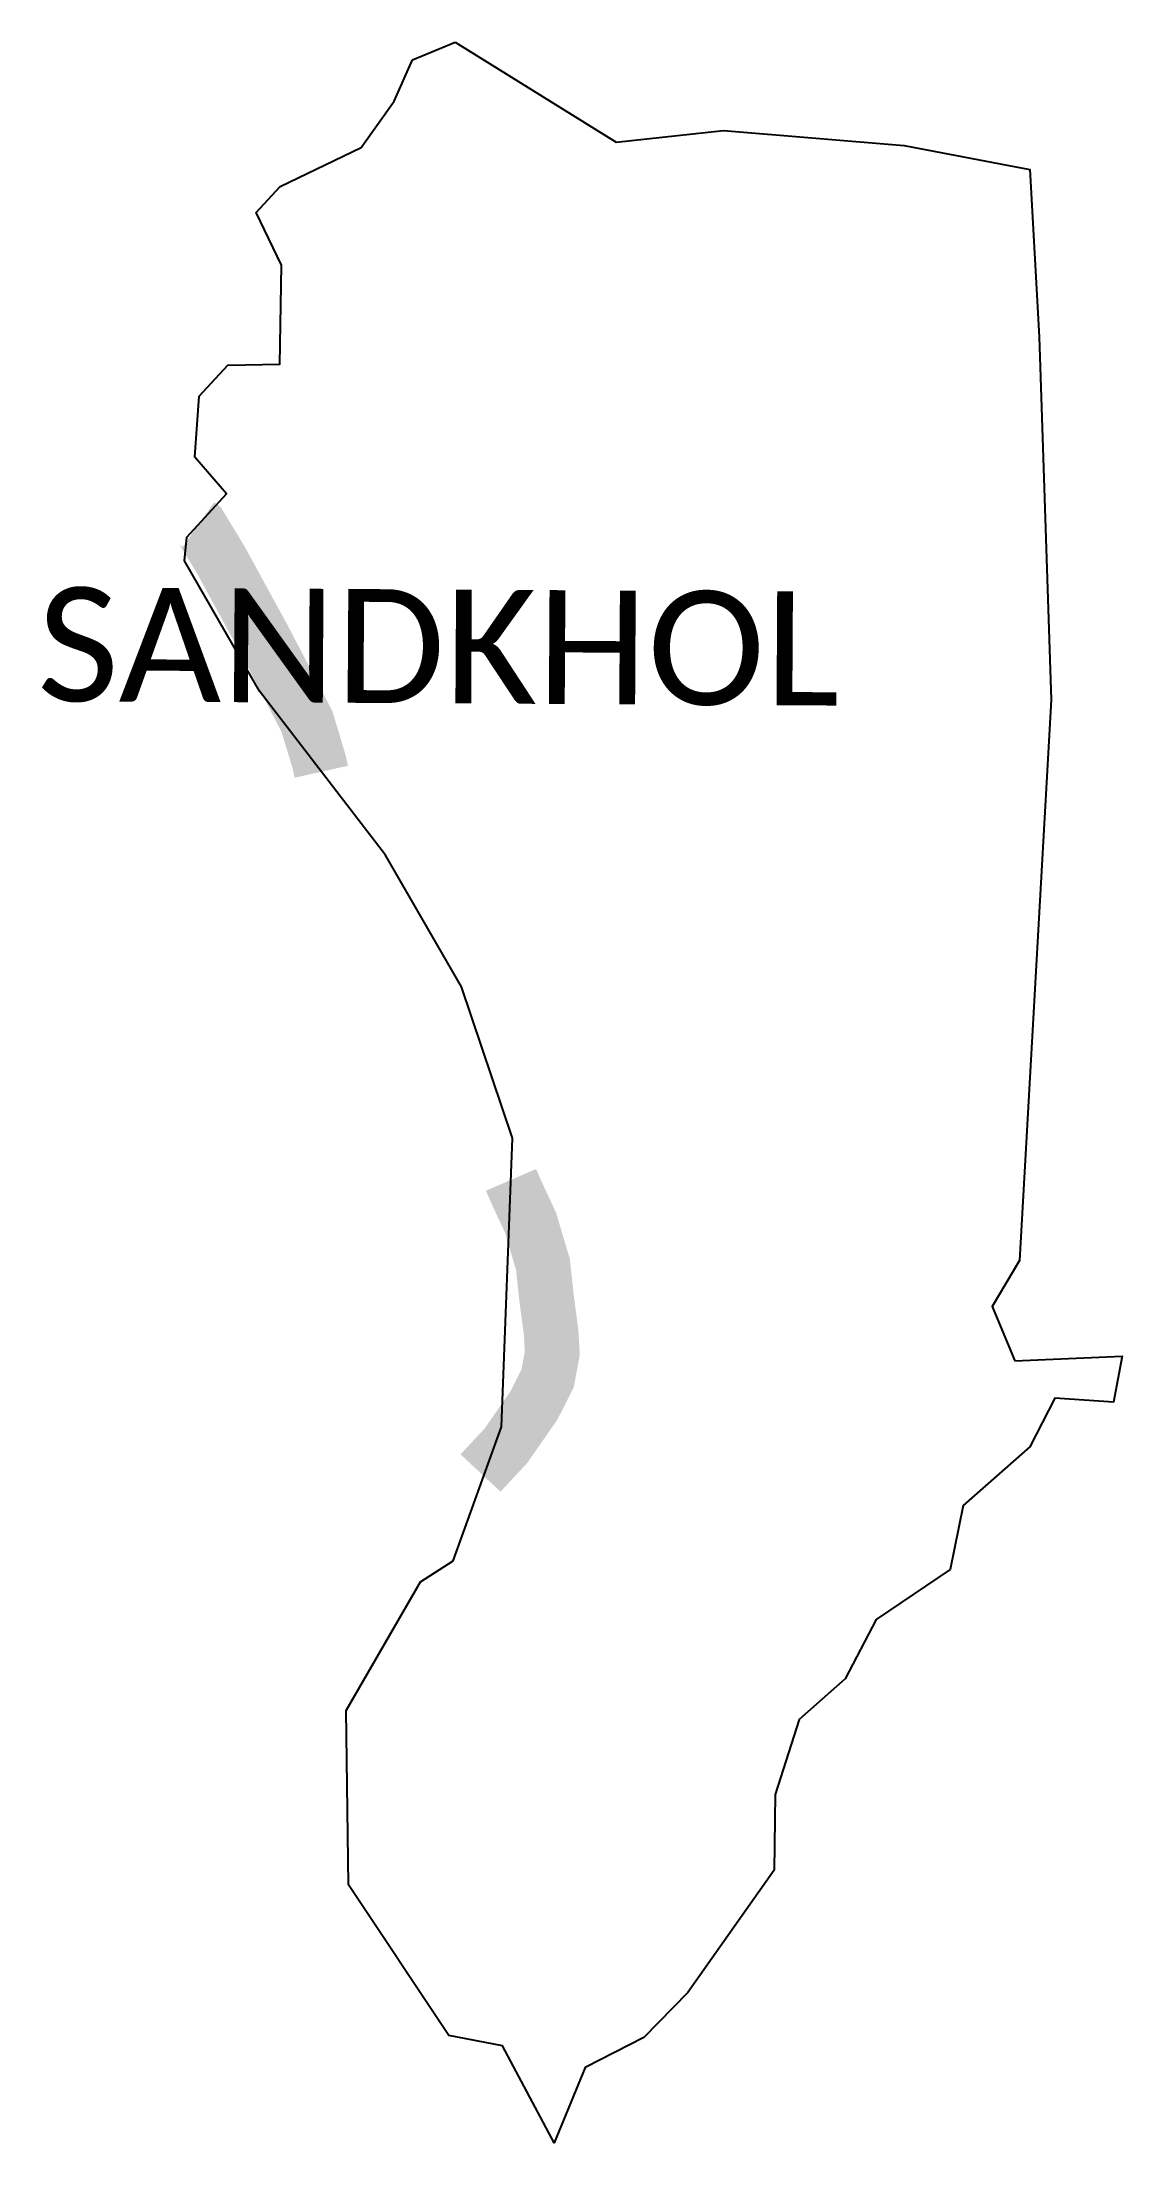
# Model space of a CAD drawing. Header units: metres. Extents: x 310644 to 311632, y 1908849 to 1910770.
import ezdxf

# ---------------------------------------------------------------- set-up
doc = ezdxf.new("R2010")
doc.units = ezdxf.units.M
for name, color, linetype in [('UNPROTECTED', 130, 'Continuous'), ('village', 3, 'Continuous'), ('VILLAGE NAME', 250, 'Continuous')]:
    doc.layers.add(name, color=color, linetype=linetype)
doc.styles.get("Standard").update_dxf_attribs({"font": 'simplex.shx'})

msp = doc.modelspace()

# ---------------------------------------------------------------- linework, layer by layer
at = {"color": 3, "flags": 128}
msp.add_lwpolyline([(310983.1597852046, 1910753.348222381), (311022.2117819407, 1910769.517889476)], dxfattribs=at)
at = {"layer": 'UNPROTECTED', "const_width": 50, "flags": 128}
for points in [[(310787.3447739902, 1910328.332696838), (310788.8619790716, 1910327.256612834), (310807.5683985139, 1910296.543657111), (310847.1616193917, 1910224.01452301), (310886.7116418777, 1910148.166228801), (310897.6764547647, 1910111.744302507), (310899.7703125608, 1910102.428913347)], [(311073.2968774032, 1909729.309593047), (311078.6784748532, 1909716.872066379), (311090.9975952209, 1909690.57845674), (311102.4883674764, 1909652.120161372), (311105.6949007448, 1909622.208238227), (311109.9707836802, 1909589.625573762), (311111.0522592116, 1909570.794095094), (311106.7771341428, 1909547.826099381), (311094.2170122201, 1909522.988394925), (311068.5632303409, 1909486.132544348), (311045.4009072592, 1909461.30343968)]]:
    msp.add_lwpolyline(points, dxfattribs=at)
at = {"layer": 'village', "color": 3}
for points in [[(311534.2682963604, 1909563.94468901, 0), (311632.1737839385, 1909568.034013254, 0), (311624.5263532648, 1909526.069980704, 0), (311570.6405776039, 1909529.852330537, 0), (311547.884405338, 1909485.29844509, 0), (311486.8028017548, 1909431.622777288, 0), (311475.120280007, 1909373.254596512, 0), (311407.3518253723, 1909327.546285398, 0), (311379.0668460652, 1909273.058020563, 0), (311336.8772118179, 1909235.836925381, 0), (311314.912811883, 1909167.49741092, 0), (311313.9870268108, 1909098.253235857, 0), (311234.9627807821, 1908986.427597738, 0), (311194.8659500784, 1908945.2130141, 0), (311141.1935532925, 1908917.792872756, 0), (311112.9040010484, 1908848.837529182, 0), (311065.4803964857, 1908937.751323463, 0), (311016.2906522835, 1908947.047619333, 0), (310924.6189868248, 1909084.859165843, 0), (310922.3588996214, 1909244.198071014, 0), (310990.4426996047, 1909361.687553976, 0), (311020.4031410903, 1909381.147326429, 0), (311064.7091911654, 1909503.554399743, 0), (311074.7485004771, 1909767.470214963, 0), (311028.0054657737, 1909905.748385986, 0), (310958.3418326947, 1910026.180834068, 0), (310843.2888778642, 1910175.956131024, 0), (310774.6332175876, 1910295.303214175, 0), (310776.7482920393, 1910316.724395645, 0), (310813.0765714196, 1910356.521529337, 0), (310784.1709728257, 1910389.888537453, 0), (310787.9432008073, 1910445.72052035, 0), (310814.37045926, 1910474.233793972, 0), (310861.7880458247, 1910475.055084154, 0), (310863.363355467, 1910565.424274252, 0), (310840.1209338742, 1910613.675044444, 0), (310862.2535806511, 1910637.399706254, 0), (310936.1178865524, 1910673.209927645, 0), (310966.2780273341, 1910715.416658116, 0), (310983.1597852046, 1910753.348222381, 0)], [(311022.2117819407, 1910769.517889476, 0), (311169.5011335481, 1910677.990715392, 0), (311267.7421973557, 1910688.502047894, 0), (311432.9018717193, 1910674.854315584, 0), (311547.7964031117, 1910653.02739517, 0), (311556.4212965149, 1910500.043553918, 0), (311567.5032918917, 1910168.121465907, 0), (311538.2821890832, 1909655.617220286, 0), (311513.4007620481, 1909613.494639063, 0), (311534.2682963604, 1909563.94468901, 0)]]:
    msp.add_polyline3d(points, dxfattribs=at)

# ---------------------------------------------------------------- texts
at = {"layer": 'VILLAGE NAME', "insert": (310640.4276268697, 1910271.091822108), "char_height": 104.0416438457374, "attachment_point": 1, "rotation": 359.6761928570305}
msp.add_mtext_dynamic_manual_height_columns('{\\fCalibri|b0|i0|c0|p34;SANDKHOL}', width=1028.721417447797, gutter_width=520.2082192286867, heights=[0], dxfattribs=at)

doc.saveas('drawing.dxf')
